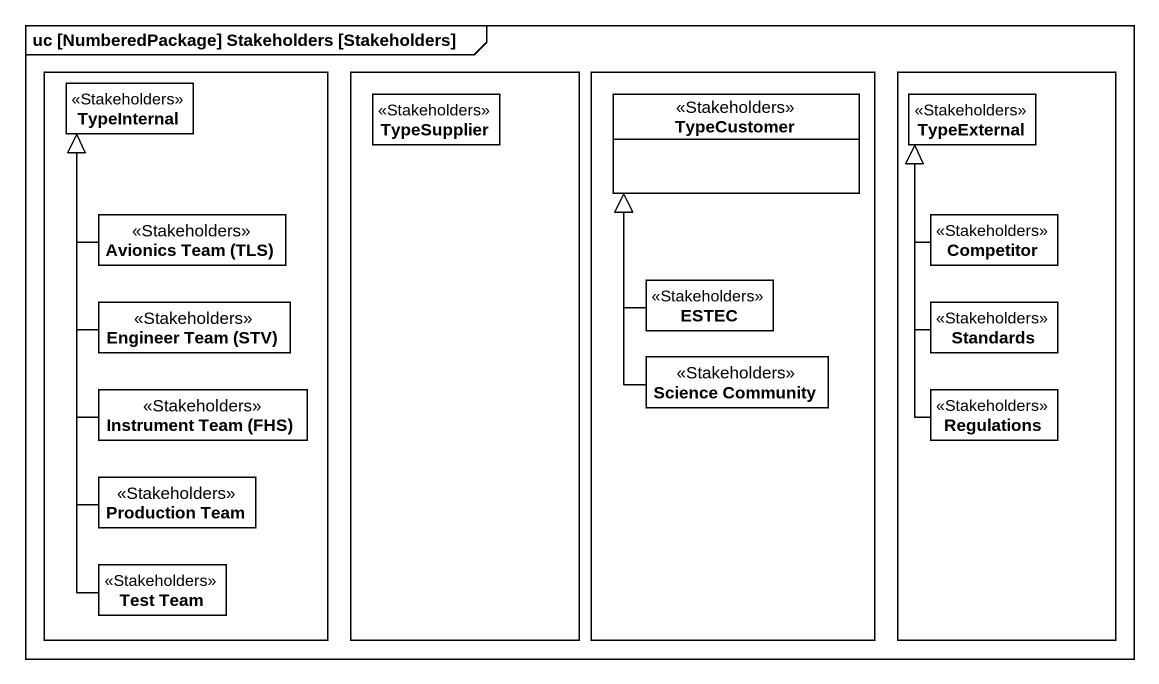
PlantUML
@startuml
mainframe uc [NumberedPackage] Stakeholders [Stakeholders]
hide circle
hide empty members
rectangle " " as rectangle1 {
  class TypeInternal <<Stakeholders>>
  class "Avionics Team (TLS)" as Avionics_Team_TLS <<Stakeholders>>
  class "Engineer Team (STV)" as Engineer_Team_STV <<Stakeholders>>
  class "Instrument Team (FHS)" as Instrument_Team_FHS <<Stakeholders>>
  class "Production Team" as Production_Team <<Stakeholders>>
  class "Test Team" as Test_Team <<Stakeholders>>
}
rectangle " " as rectangle2 {
  class TypeSupplier <<Stakeholders>>
}
rectangle " " as rectangle3 {
  class TypeCustomer <<Stakeholders>>
  class ESTEC <<Stakeholders>>
  class "Science Community" as Science_Community <<Stakeholders>>
}
rectangle " " as rectangle4 {
  class TypeExternal <<Stakeholders>>
  class Competitor <<Stakeholders>>
  class Standards <<Stakeholders>>
  class Regulations <<Stakeholders>>
}
Avionics_Team_TLS -up-|> TypeInternal
Competitor -up-|> TypeExternal
Engineer_Team_STV -up-|> TypeInternal
ESTEC -up-|> TypeCustomer
Standards -up-|> TypeExternal
Instrument_Team_FHS -up-|> TypeInternal
Science_Community -up-|> TypeCustomer
Regulations -up-|> TypeExternal
Production_Team -up-|> TypeInternal
Test_Team -up-|> TypeInternal
@enduml
